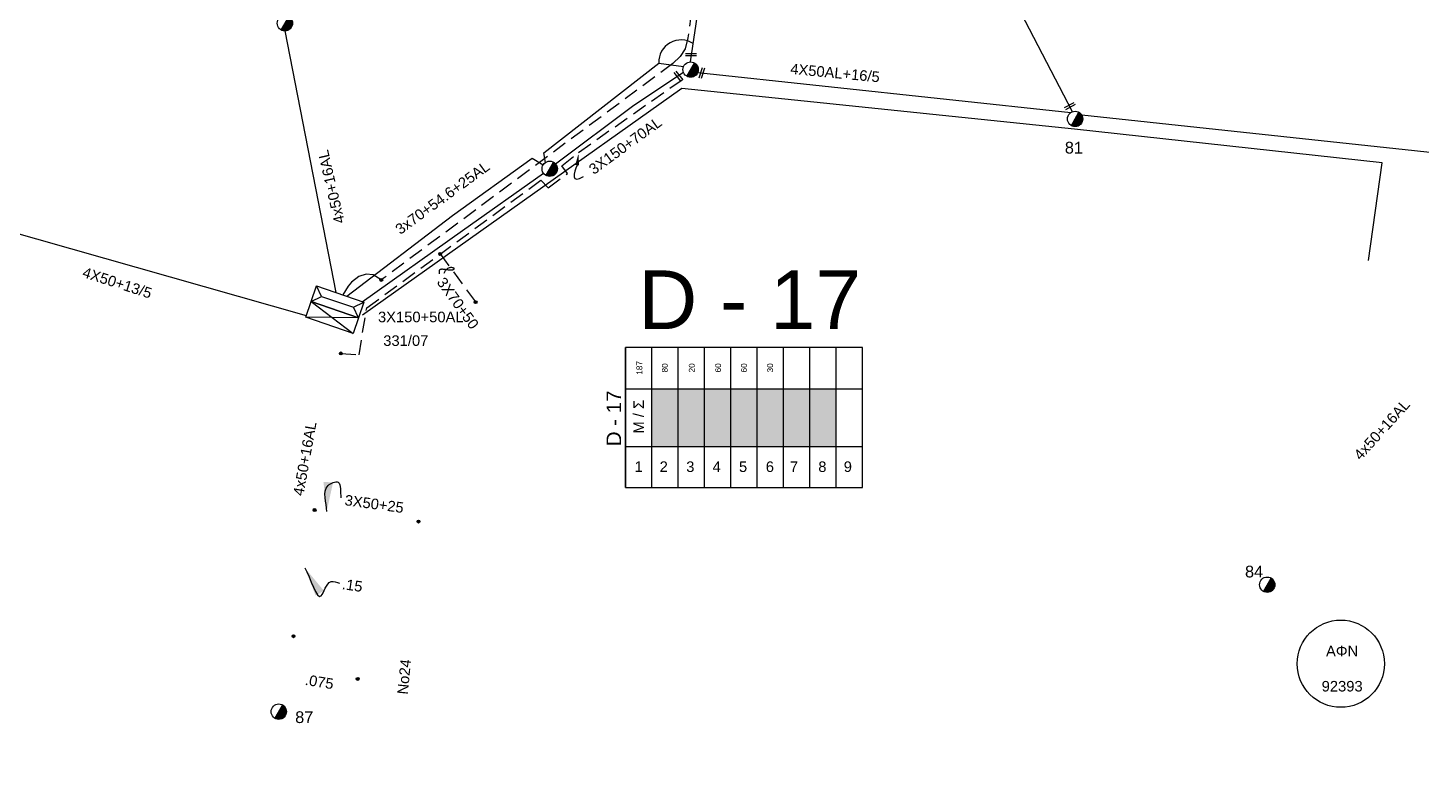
# Model space of a CAD drawing. Header units: millimetres. Extents: x 738 to 2138, y 37 to 533.
# Drawn here: x 1321.7 to 1440.7, y 377.1 to 439.5 of the extents above; entities that cross this region are included whole.
import ezdxf
from ezdxf.enums import TextEntityAlignment as Align

# ---------------------------------------------------------------- set-up
doc = ezdxf.new("R2010")
doc.units = ezdxf.units.MM
doc.linetypes.add('DASHED', pattern=[19.05, 12.7, -6.35])
for name, color, linetype in [('Άγνωστα', 7, 'Continuous'), ('Ασφαλειοκιβώτια Χ.Τ 9 αναχωρήσεων', 7, 'Continuous'), ('Γυμνά εναέρια ΧΤ (3Φ)   4x50AL', 7, 'Continuous'), ('Γυμνά εναέρια ΧΤ και ΦΟΠ (3Φ)   4x50+16AL', 7, 'Continuous'), ('Επιγραφές - Σχήματα', 7, 'Continuous'), ('Καλώδια ΧΤ   3x150+50AL', 7, 'DASHED'), ('Καλώδια ΧΤ   3x150+70 AL', 7, 'DASHED'), ('Καλώδια ΧΤ   3x150+70AL', 7, 'DASHED'), ('Μηχανική τομή', 7, 'Continuous'), ('Στύλος ΦΜ', 7, 'Continuous'), ('Στύλος ΦΜ @ 1', 7, 'Continuous'), ('Συνδέσεις', 7, 'Continuous'), ('Συνεστραμμένα ΧΤ   3x70+54.6+25 AL', 7, 'SYN_LINE'), ('Υποσταθμός εναέριος πλεκτός', 7, 'Continuous'), ('Υπόβαθρο ΔΕΗ', 7, 'Continuous'), ('Υπόγεια Καλώδια Δικτύου ΧΤ   .075', 7, 'DASHED'), ('Υπόγεια καλώδια Παροχών ΧΤ   .15', 7, 'DASHED')]:
    doc.layers.add(name, color=color, linetype=linetype)
doc.styles.add('arial', font='arial.ttf')
doc.styles.get("Standard").update_dxf_attribs({"font": 'arial.ttf'})
doc.linetypes.add('SYN_LINE', pattern='A,0.5,-0.0001,["/\\/\\/\\/",Standard,S=0.1,R=0,X=0,Y=-0.05],-0.25', length=0.7501)
doc.dimstyles.new('ISO-25', dxfattribs={"dimtxt": 2.5, "dimasz": 2.5, "dimexe": 1.25, "dimexo": 0.625, "dimtad": 1, "dimtxsty": 'Standard', "dimcen": 2.5, "dimadec": 0, "dimazin": 0, "dimtfac": 1, "dimtmove": 0, "dimatfit": 3, "dimfxl": 1, "dimarcsym": 0})

# ---------------------------------------------------------------- blocks, each defined once
blk = doc.blocks.new('ΥΠΑΡΧΩΝ ΤΣΙΜΕΝΤΕΝΙΟΣ ΣΤΥΛΟΣ')
at = {"layer": 'Στύλος ΦΜ'}
blk.add_hatch(color=7, dxfattribs=at).paths.add_polyline_path([(-1.29, -2.28, 0.574793), (2.62, 0, 0.268822), (1.3, 2.27)])
blk.add_line((-1.29, -2.28), (1.3, 2.27), dxfattribs=at)
blk.add_circle((0, 0), 2.62, dxfattribs=at)
at = {"layer": 'Στύλος ΦΜ', "flags": 4}
for tag, p in [('ΑΡΙΘΜΟΣ', (-4.68, 8.05)), ('ΤΥΠΟΣ', (-4.91, 3.03))]:
    blk.add_attdef(tag, p, '', height=4, dxfattribs=at)
blk = doc.blocks.new('_ΣΥΝΔΕΣΗ')
at = {"layer": 'Συνδέσεις', "linetype": 'SYN_LINE', "ltscale": 40}
blk.add_hatch(color=256, dxfattribs=at).paths.add_polyline_path([(-116.75, 2339.64, 1), (-117.75, 2339.64, 1)])
at = {"layer": 'Συνδέσεις'}
blk.add_circle((-117.25, 2339.64), 0.5, dxfattribs=at)
blk = doc.blocks.new('ΑΣΦΑΛΕΙΟΚΙΒΩΤΙΟ ΥΠΟΣΤΑΘΜΟΥ 9 ΑΝΑΧΩΡΗΣΕΩΝ')
at = {"layer": 'Ασφαλειοκιβώτια Χ.Τ 9 αναχωρήσεων', "ltscale": 40}
for p, q in [((-23.8, 40.36), (24.02, 40.36)), ((-9.72, 40.36), (-9.72, -40.64)), ((9.94, 40.36), (9.94, -40.64)), ((-23.8, 31.36), (24.02, 31.36)), ((-23.8, 22.36), (24.02, 22.36)), ((-23.8, 13.36), (24.02, 13.36)), ((-23.8, 4.36), (24.02, 4.36)), ((-23.8, -4.64), (24.02, -4.64)), ((-23.8, -13.64), (24.02, -13.64)), ((-23.8, -22.64), (24.02, -22.64)), ((-23.8, -31.64), (24.02, -31.64))]:
    blk.add_line(p, q, dxfattribs=at)
at = {"layer": 'Ασφαλειοκιβώτια Χ.Τ 9 αναχωρήσεων'}
blk.add_lwpolyline([(-23.8, -40.64), (24.02, -40.64), (24.02, 40.36), (-23.8, 40.36)], close=True, dxfattribs=at)
for s, p in [('1', (-18.45, 37.24)), ('2', (-18.45, 28.67)), ('3', (-18.45, 19.6)), ('4', (-18.45, 10.58)), ('5', (-18.45, 1.57)), ('6', (-18.45, -7.57)), ('7', (-18.45, -15.81)), ('8', (-18.45, -25.5)), ('9', (-18.45, -34.19))]:
    blk.add_text(s, height=3.6, rotation=270, dxfattribs=at).set_placement(p)
at = {"layer": 'Ασφαλειοκιβώτια Χ.Τ 9 αναχωρήσεων', "ltscale": 40}
for tag, height, p in [('ΟΝΟΜΑ', 5, (-0.16, 44.31)), ('ΚΕΙΜΕΝΟ 1', 2, (17.06, 35.59)), ('ΚΕΙΜΕΝΟ 2', 2, (17.06, 26.88)), ('ΚΕΙΜΕΝΟ 3', 2, (17.06, 17.69)), ('ΚΕΙΜΕΝΟ 4', 2, (17.06, 8.71)), ('ΚΕΙΜΕΝΟ 5', 2, (17.06, -0.13)), ('ΚΕΙΜΕΝΟ 6', 2, (17.06, -9.05)), ('ΚΕΙΜΕΝΟ 7', 2, (17.06, -18.13)), ('ΚΕΙΜΕΝΟ 8', 2, (17.06, -26.85)), ('ΚΕΙΜΕΝΟ 9', 2, (17.06, -35.99)), ('ΣΧ', 2, (-0.1, -42.64))]:
    blk.add_attdef(tag, text='', height=height, dxfattribs=at).set_placement(p, align=Align.MIDDLE_CENTER)
blk = doc.blocks.new('ΥΠΟΣΤΑΘΜΟΣ ΕΝΑΕΡΙΟΣ ΠΛΕΚΤΟΣ')
at = {"layer": 'Υποσταθμός εναέριος πλεκτός', "ltscale": 40}
for points in [[(-8.57, 5.63), (8.57, 5.63), (8.57, 0), (-8.57, 0)], [(-8.57, 0), (8.57, 0), (8.57, -5.63), (-8.57, -5.63)]]:
    blk.add_lwpolyline(points, close=True, dxfattribs=at)
for points in [[(-5.75, 2.82), (-8.57, 5.63)], [(5.75, 2.82), (8.57, 5.63)], [(-8.57, 0), (-5.75, 2.82)], [(-8.57, 0), (8.57, -5.63)], [(8.57, 0), (-8.57, -5.63)], [(-5.75, 2.82), (5.75, 2.82)], [(8.57, 0), (5.75, 2.82)]]:
    blk.add_lwpolyline(points, dxfattribs=at)
at = {"layer": 'Υποσταθμός εναέριος πλεκτός', "linetype": 'SYN_LINE', "ltscale": 40, "flags": 1}
for tag, p in [('ΜΕΤΑΣΧΗΜΑΤΙΣΜΟΣ', (10.6, 1.9)), ('ΙΣΧΥΣ', (10.58, -0.89)), ('ΑΡΙΘΜΟΣ', (10.7, -3.61))]:
    blk.add_attdef(tag, p, '', height=1.8, dxfattribs=at)
blk = doc.blocks.new('ΜΗΧΑΝΙΚΗ ΤΟΜΗ')
at = {"layer": 'Μηχανική τομή', "ltscale": 40}
for p, q in [((-1.89, 0.78), (1.89, 0.78)), ((1.89, 0), (-1.89, 0))]:
    blk.add_line(p, q, dxfattribs=at)

msp = doc.modelspace()

# ---------------------------------------------------------------- hatches: boundary and pattern name
at = {"layer": 'Ασφαλειοκιβώτια Χ.Τ 9 αναχωρήσεων'}
h = msp.add_hatch(color=6, dxfattribs=at)
h.dxf.hatch_style = 1
h.paths.add_polyline_path([(1374.99, 408.7), (1374.99, 403.79), (1377.24, 403.79), (1377.24, 408.7)])
h = msp.add_hatch(color=2, dxfattribs=at)
h.dxf.hatch_style = 1
h.paths.add_polyline_path([(1377.24, 408.7), (1377.24, 403.79), (1379.49, 403.79), (1379.49, 408.7)])
h = msp.add_hatch(color=27, dxfattribs=at)
h.dxf.hatch_style = 1
h.paths.add_polyline_path([(1379.49, 408.7), (1379.49, 403.79), (1381.74, 403.79), (1381.74, 408.7)])
h = msp.add_hatch(color=5, dxfattribs=at)
h.dxf.hatch_style = 1
h.paths.add_polyline_path([(1381.74, 408.7), (1381.74, 403.79), (1383.99, 403.79), (1383.99, 408.7)])
h = msp.add_hatch(color=85, dxfattribs=at)
h.dxf.hatch_style = 1
h.paths.add_polyline_path([(1383.99, 408.7), (1383.99, 403.79), (1386.24, 403.79), (1386.24, 408.7)])
h = msp.add_hatch(color=30, dxfattribs=at)
h.dxf.hatch_style = 1
h.paths.add_polyline_path([(1386.24, 408.7), (1386.24, 403.79), (1388.49, 403.79), (1388.49, 408.7)])
h = msp.add_hatch(color=1, dxfattribs=at)
h.dxf.hatch_style = 1
h.paths.add_polyline_path([(1388.49, 408.7), (1388.49, 403.79), (1390.74, 403.79), (1390.74, 408.7)])

# ---------------------------------------------------------------- linework, layer by layer
at = {"layer": 'Άγνωστα', "color": 85, "linetype": 'DASHED', "ltscale": 0.1}
msp.add_lwpolyline([(1378.93, 444.65), (1378.07, 438.65), (1377.85, 437.69), (1377.41, 437.04), (1376.79, 436.45), (1376.79, 436.45), (1351.9, 417.99), (1351.9, 417.99), (1351.21, 418.43), (1350.6, 418.48), (1349.99, 418.27), (1349.35, 417.81), (1349.08, 417.46), (1348.61, 416.71)], dxfattribs=at)
at = {"layer": 'Άγνωστα', "color": 6, "linetype": 'DASHED', "ltscale": 0.1}
msp.add_lwpolyline([(1356.93, 420.21), (1359.95, 416.09)], dxfattribs=at)
at = {"layer": 'Άγνωστα', "color": 30, "ltscale": 0.1, "const_width": 0.0000003}
msp.add_lwpolyline([(1427.53, 392.64), (1441.33, 408.38)], dxfattribs=at)
at = {"layer": 'Άγνωστα', "color": 6, "linetype": 'DASHED', "ltscale": 0.1, "const_width": 0.0000003}
msp.add_lwpolyline([(1346.21, 398.35), (1355.1, 397.37)], dxfattribs=at)
at = {"layer": 'Γυμνά εναέρια ΧΤ (3Φ)   4x50AL', "color": 30, "ltscale": 0.1}
msp.add_lwpolyline([(1313.74, 423.98), (1345.5, 414.96)], dxfattribs=at)
at = {"layer": 'Γυμνά εναέρια ΧΤ και ΦΟΠ (3Φ)   4x50+16AL', "color": 1}
msp.add_lwpolyline([(1378.31, 436.58), (1380.42, 450.92)], dxfattribs=at)
at = {"layer": 'Γυμνά εναέρια ΧΤ και ΦΟΠ (3Φ)   4x50+16AL', "color": 5}
msp.add_lwpolyline([(1343.67, 439.23), (1348.03, 416.91)], dxfattribs=at)
at = {"layer": 'Γυμνά εναέρια ΧΤ και ΦΟΠ (3Φ)   4x50+16AL', "color": 2, "ltscale": 0.1}
for points in [[(1366.78, 427.89), (1373.45, 432.9), (1377.69, 435.72)], [(1378.92, 435.68), (1410.77, 432.26)], [(1411.69, 432.06), (1457.35, 427.18)], [(1350.26, 416.12), (1358.83, 422.21), (1365.75, 427.09)]]:
    msp.add_lwpolyline(points, dxfattribs=at)
at = {"layer": 'Γυμνά εναέρια ΧΤ και ΦΟΠ (3Φ)   4x50+16AL', "color": 27, "ltscale": 0.1, "const_width": 0.0000003}
for points in [[(1342.68, 381.61), (1348.12, 413.9)], [(1337.49, 353.88), (1342.55, 380.9)]]:
    msp.add_lwpolyline(points, dxfattribs=at)
at = {"layer": 'Γυμνά εναέρια ΧΤ και ΦΟΠ (3Φ)   4x50+16AL', "color": 30, "const_width": 0.0000003}
msp.add_lwpolyline([(1410.24, 372.83), (1426.9, 391.83)], dxfattribs=at)
at = {"layer": 'Επιγραφές - Σχήματα'}
for points in [[(1368.63, 427.77), (1368.51, 427.52), (1368.42, 427.26), (1368.37, 427), (1368.37, 426.79), (1368.43, 426.64), (1368.58, 426.57), (1368.82, 426.63), (1369.17, 426.82)], [(1357.28, 418.57), (1357.33, 418.69), (1357.38, 418.8), (1357.45, 418.88), (1357.52, 418.94), (1357.59, 418.99), (1357.66, 419.03), (1357.73, 419.05), (1357.79, 419.06), (1357.85, 419.07), (1357.9, 419.07), (1357.95, 419.06), (1357.99, 419.05), (1358.03, 419.04), (1358.05, 419.02), (1358.08, 419.01), (1358.09, 418.99), (1358.1, 418.97), (1358.1, 418.95), (1358.1, 418.93), (1358.09, 418.91), (1358.08, 418.89), (1358.06, 418.87), (1358.04, 418.86), (1358.02, 418.84), (1357.99, 418.83), (1357.96, 418.83), (1357.92, 418.82), (1357.88, 418.82), (1357.84, 418.82), (1357.79, 418.82), (1357.74, 418.82), (1357.69, 418.83), (1357.63, 418.83), (1357.57, 418.84), (1357.51, 418.85), (1357.45, 418.86), (1357.39, 418.87), (1357.33, 418.88), (1357.28, 418.88), (1357.22, 418.89), (1357.17, 418.89), (1357.13, 418.9), (1357.09, 418.9), (1357.05, 418.9), (1357.01, 418.89), (1356.98, 418.89), (1356.95, 418.88), (1356.93, 418.87), (1356.9, 418.86), (1356.88, 418.84), (1356.86, 418.81), (1356.85, 418.78), (1356.84, 418.74), (1356.83, 418.68), (1356.83, 418.61), (1356.84, 418.52)]]:
    msp.add_lwpolyline(points, dxfattribs=at)
msp.add_circle((1433.81, 385.25), 3.72, dxfattribs=at)
msp.add_arc((1377.49, 436.55), 1.91, 56.9032, 181.7543, dxfattribs=at)
msp.add_solid([(1368.46, 427.79), (1368.73, 428.76), (1368.79, 427.75)], dxfattribs=at)
at = {"layer": 'Καλώδια ΧΤ   3x150+70 AL', "color": 6, "ltscale": 0.1}
for points in [[(1368.74, 428.87), (1377.99, 435.36)], [(1348.45, 411.72), (1350, 411.61), (1350.66, 415.61), (1365.52, 426.5), (1366.15, 425.85), (1367.81, 427.08), (1367.32, 427.71), (1368.74, 428.87)]]:
    msp.add_lwpolyline(points, dxfattribs=at)
at = {"layer": 'Καλώδια ΧΤ   3x150+70AL', "color": 2, "linetype": 'Continuous', "ltscale": 0.1}
msp.add_lwpolyline([(1410.9, 432.33), (1405.79, 442.18)], dxfattribs=at)
at = {"layer": 'Συνεστραμμένα ΧΤ   3x70+54.6+25 AL', "color": 1, "ltscale": 10}
for points in [[(1365.91, 428.01), (1365.77, 428.83), (1375.58, 436.49), (1377.71, 436.18)], [(1348.96, 416.59), (1348.96, 416.59), (1357.99, 423.47), (1364.77, 428.38), (1365.72, 427.81)]]:
    msp.add_lwpolyline(points, dxfattribs=at)
at = {"layer": 'Υπόβαθρο ΔΕΗ', "ltscale": 0.1}
msp.add_lwpolyline([(1436.16, 419.64), (1436.16, 419.64), (1437.33, 427.97), (1411.09, 430.86), (1377.55, 434.33), (1350.29, 414.98), (1350.29, 414.98)], dxfattribs=at)
at = {"layer": 'Υπόβαθρο ΔΕΗ', "ltscale": 0.1, "const_width": 0.0000003}
for points in [[(1436.16, 419.64), (1376.6, 351.59), (1339.53, 354.94), (1350.29, 414.98)], [(1445.47, 411.72), (1398.67, 357.41), (1398.42, 347.61), (1443.26, 344.11), (1444.36, 358.59), (1520.48, 351.79), (1580.63, 419.35)], [(1314.58, 402.72), (1314.58, 402.72), (1265.33, 368.62), (1264.54, 358.82), (1326.33, 354.4), (1334.98, 404.34), (1334.98, 404.34), (1318.51, 405.66), (1314.58, 402.72)]]:
    msp.add_lwpolyline(points, dxfattribs=at)
at = {"layer": 'Υπόγεια Καλώδια Δικτύου ΧΤ   .075', "color": 6, "ltscale": 0.1, "const_width": 0.0000003}
msp.add_lwpolyline([(1344.38, 387.46), (1343.98, 385.08), (1349.89, 383.95)], dxfattribs=at)
at = {"layer": 'Υπόγεια καλώδια Παροχών ΧΤ   .15', "color": 6, "ltscale": 0.1, "const_width": 0.0000003}
msp.add_lwpolyline([(1348.82, 413.66), (1348.82, 413.66), (1346.21, 398.35), (1344.43, 387.71)], dxfattribs=at)

# ---------------------------------------------------------------- block references
at = {"color": 62, "xscale": 0.25, "yscale": 0.25, "zscale": 0.25}
for p in [(1375.52, -186.55), (1384.39, -187.54), (1373.72, -197.32), (1379.2, -200.96)]:
    msp.add_blockref('_ΣΥΝΔΕΣΗ', p, dxfattribs=at)
at = {"layer": 'Ασφαλειοκιβώτια Χ.Τ 9 αναχωρήσεων', "color": 62, "xscale": 0.25, "yscale": 0.25, "zscale": 0.25, "rotation": 90}
msp.add_blockref('ΑΣΦΑΛΕΙΟΚΙΒΩΤΙΟ ΥΠΟΣΤΑΘΜΟΥ 9 ΑΝΑΧΩΡΗΣΕΩΝ', (1382.83, 406.22), dxfattribs=at).add_auto_attribs({'ΟΝΟΜΑ': 'D - 17', 'ΚΕΙΜΕΝΟ 2': '80', 'ΚΕΙΜΕΝΟ 1': '187', 'ΚΕΙΜΕΝΟ 3': '20', 'ΚΕΙΜΕΝΟ 4': '60', 'ΚΕΙΜΕΝΟ 5': '60', 'ΚΕΙΜΕΝΟ 6': '30'})
at = {"layer": 'Μηχανική τομή'}
for p, xscale, yscale, zscale, rotation in [((1378.34, 437.3), 0.2499999999999986, 0.2499999999999986, 0.2499999999999986, 179.139706343075), ((1377.19, 435.31), 0.2500000000000531, 0.2500000000000531, 0.2500000000000531, 307.3527958626576), ((1379.17, 435.67), 0.2500000000000308, 0.2500000000000308, 0.2500000000000308, 252.0118968856169), ((1410.63, 432.9), 0.250000000000031, 0.250000000000031, 0.250000000000031, 207.062147544216)]:
    msp.add_blockref('ΜΗΧΑΝΙΚΗ ΤΟΜΗ', p, dxfattribs=dict(at, xscale=xscale, yscale=yscale, zscale=zscale, rotation=rotation))
at = {"layer": 'Στύλος ΦΜ @ 1', "ltscale": 40, "xscale": 0.25, "yscale": 0.25, "zscale": 0.25}
for p in [(1343.67, 439.88), (1378.31, 435.93), (1366.28, 427.47)]:
    msp.add_blockref('ΥΠΑΡΧΩΝ ΤΣΙΜΕΝΤΕΝΙΟΣ ΣΤΥΛΟΣ', p, dxfattribs=at)
at = {"layer": 'Στύλος ΦΜ @ 1', "ltscale": 40}
ref = msp.add_blockref('ΥΠΑΡΧΩΝ ΤΣΙΜΕΝΤΕΝΙΟΣ ΣΤΥΛΟΣ', (1411.13, 431.72), dxfattribs=dict(at, xscale=0.25, yscale=0.25, zscale=0.25))
ref.add_attrib('ΤΥΠΟΣ', '81', (1410.25, 428.77), dxfattribs={"layer": 'Στύλος ΦΜ', "height": 1, "flags": 4})
ref = msp.add_blockref('ΥΠΑΡΧΩΝ ΤΣΙΜΕΝΤΕΝΙΟΣ ΣΤΥΛΟΣ', (1427.53, 391.99), dxfattribs=dict(at, xscale=0.25, yscale=0.25, zscale=0.25))
ref.add_attrib('ΤΥΠΟΣ', '84', (1425.63, 392.61), dxfattribs={"layer": 'Στύλος ΦΜ', "height": 1, "flags": 4})
ref = msp.add_blockref('ΥΠΑΡΧΩΝ ΤΣΙΜΕΝΤΕΝΙΟΣ ΣΤΥΛΟΣ', (1343.15, 381.16), dxfattribs=dict(at, xscale=0.25, yscale=0.25, zscale=0.25))
ref.add_attrib('ΤΥΠΟΣ', '87', (1344.55, 380.19), dxfattribs={"layer": 'Στύλος ΦΜ', "height": 1, "flags": 4})
at = {"layer": 'Συνδέσεις', "xscale": 0.25, "yscale": 0.25, "zscale": 0.25}
for p in [(1386.24, -164.7), (1381.21, -166.92), (1389.26, -168.82), (1377.76, -173.19)]:
    msp.add_blockref('_ΣΥΝΔΕΣΗ', p, dxfattribs=at)
at = {"layer": 'Υποσταθμός εναέριος πλεκτός', "xscale": 0.2499999999999429, "yscale": 0.2499999999999429, "zscale": 0.2499999999999429, "rotation": 341.07939202932}
msp.add_blockref('ΥΠΟΣΤΑΘΜΟΣ ΕΝΑΕΡΙΟΣ ΠΛΕΚΤΟΣ', (1347.94, 415.45), dxfattribs=at)

# ---------------------------------------------------------------- texts
at = {"layer": 'Άγνωστα', "char_height": 0.9, "attachment_point": 1, "style": 'arial'}
for s, insert, width, rotation in [('3X70+50', (1357.32, 418.32), 84.1859, 305.8898), ('3X50+25', (1348.85, 399.67), 8.6234, 352.3292)]:
    msp.add_mtext(s, dxfattribs=dict(at, insert=insert, width=width, rotation=rotation))
at = {"layer": 'Ασφαλειοκιβώτια Χ.Τ 9 αναχωρήσεων', "insert": (1373.42, 403.79), "char_height": 0.9, "width": 4.9136, "attachment_point": 1, "rotation": 90}
msp.add_mtext('\\pi1.0918;Μ / Σ', dxfattribs=at)
at = {"layer": 'Γυμνά εναέρια ΧΤ (3Φ)   4x50AL', "insert": (1326.59, 419.11), "char_height": 0.9, "width": 84.1859, "attachment_point": 1, "rotation": 342.2366, "style": 'arial'}
msp.add_mtext('4X50+13/5', dxfattribs=at)
at = {"layer": 'Γυμνά εναέρια ΧΤ και ΦΟΠ (3Φ)   4x50+16AL', "char_height": 0.9, "width": 84.1859, "attachment_point": 1, "style": 'arial'}
for s, insert, rotation in [('4X50AL+16/5', (1386.87, 436.46), 354.6244), ('4x50+16AL', (1347.91, 422.71), 102.9923), ('4x50+16AL', (1434.83, 403.15), 47.9344), ('4x50+16AL', (1344.36, 399.68), 79.7902)]:
    msp.add_mtext(s, dxfattribs=dict(at, insert=insert, rotation=rotation))
at = {"layer": 'Επιγραφές - Σχήματα', "linetype": 'Continuous', "insert": (1373.83, 418.8), "char_height": 5, "width": 24.0912, "attachment_point": 1}
msp.add_mtext('D - 17', dxfattribs=at)
at = {"layer": 'Επιγραφές - Σχήματα', "char_height": 0.9, "attachment_point": 1, "style": 'arial'}
for s, insert, width in [('331/07', (1352.07, 413.26), 84.1859), ('\\pi1.207;ΑΦΝ\\P\\pi2.5303;\\P\\pi0.8368;92393', (1431.34, 386.78), 5.0606)]:
    msp.add_mtext(s, dxfattribs=dict(at, insert=insert, width=width))
at = {"layer": 'Επιγραφές - Σχήματα', "insert": (1353.26, 382.68), "char_height": 0.9, "width": 84.1859, "attachment_point": 1, "rotation": 84.4274, "style": 'arial'}
msp.add_mtext('No24', dxfattribs=at)
at = {"layer": 'Καλώδια ΧΤ   3x150+50AL', "insert": (1351.62, 415.28), "char_height": 0.9, "width": 84.1859, "attachment_point": 1, "style": 'arial'}
msp.add_mtext('3X150+50AL', dxfattribs=at)
at = {"layer": 'Καλώδια ΧΤ   3x150+70 AL', "insert": (1369.51, 427.66), "char_height": 0.9, "width": 84.1859, "attachment_point": 1, "rotation": 36.0663, "style": 'arial'}
msp.add_mtext('3X150+70AL', dxfattribs=at)
at = {"layer": 'Συνεστραμμένα ΧΤ   3x70+54.6+25 AL', "insert": (1352.99, 422.54), "char_height": 0.9, "width": 84.1859, "attachment_point": 1, "rotation": 36.1883, "style": 'arial'}
msp.add_mtext('3x70+54.6+25AL', dxfattribs=at)
at = {"layer": 'Υπόγεια Καλώδια Δικτύου ΧΤ   .075', "insert": (1345.48, 384.34), "char_height": 0.9, "width": 84.1859, "attachment_point": 1, "rotation": 351.0081, "style": 'arial'}
msp.add_mtext('.075', dxfattribs=at)
at = {"layer": 'Υπόγεια καλώδια Παροχών ΧΤ   .15', "insert": (1348.63, 392.51), "char_height": 0.9, "width": 84.1859, "attachment_point": 1, "rotation": 351.695, "style": 'arial'}
msp.add_mtext('.15', dxfattribs=at)

# ---------------------------------------------------------------- leaders
at = {"layer": 'Επιγραφές - Σχήματα', "path_type": 1}
for points in [[(1347.24, 398.24), (1347.36, 400.45), (1348.21, 400.73), (1348.46, 399.41)], [(1345.38, 393.42), (1346.78, 391.04), (1347.61, 392.25), (1348.34, 392.12)]]:
    msp.add_leader(points, dimstyle='ISO-25', override={"dimgap": 0.625, "dimtad": 0}, dxfattribs=at)

doc.saveas('drawing.dxf')
